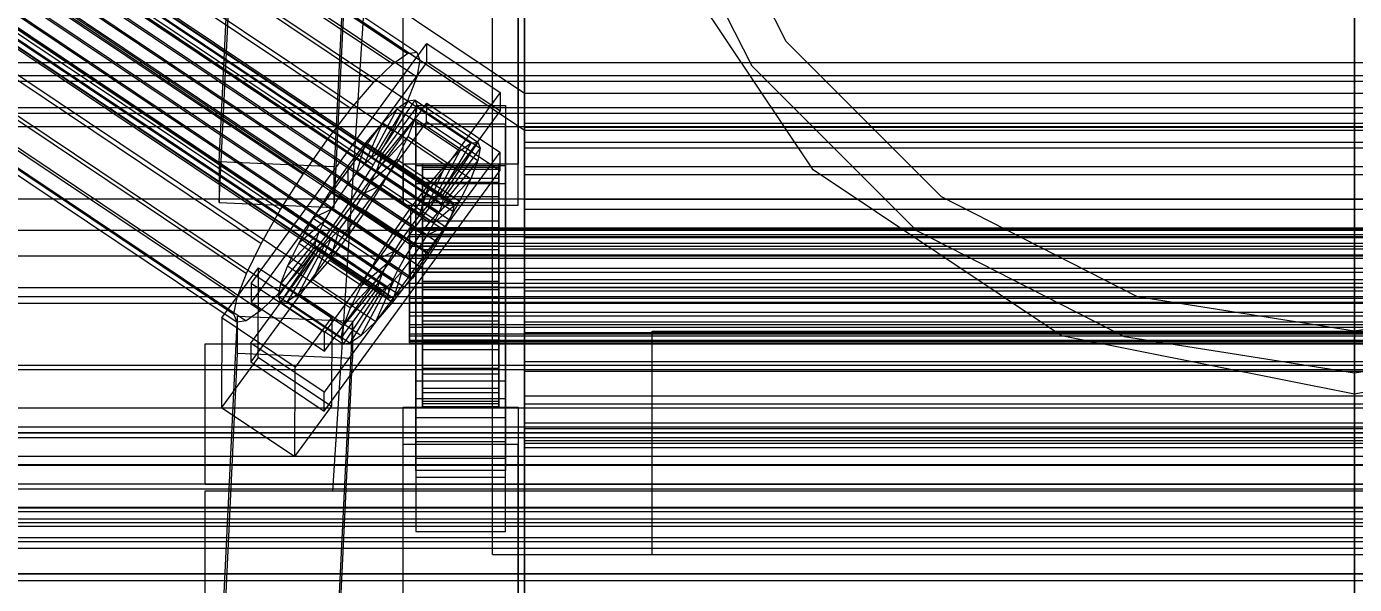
# Model space of a CAD drawing. Header units: millimetres. Extents: x -191664 to 191490, y -197311 to 10263.
# Drawn here: x -208 to 0, y -30899.7 to -30812.3 of the extents above; entities that cross this region are included whole.
import ezdxf

# ---------------------------------------------------------------- set-up
doc = ezdxf.new("R2010")
doc.units = ezdxf.units.MM
for name, color, linetype, lineweight in [('COTAS_USUARIO', 1, 'Continuous', 0), ('frontal_C01', 7, 'Continuous', 0), ('frontal_C02', 7, 'Continuous', 0), ('frontal_C03', 7, 'Continuous', 0), ('frontal_C05', 7, 'Continuous', 0), ('frontal_mezcladora', 7, 'Continuous', 0), ('frontal_secador', 7, 'Continuous', 0)]:
    doc.layers.add(name, color=color, linetype=linetype, lineweight=lineweight)
doc.dimstyles.new('PLANTA_100', dxfattribs={"dimtxt": 250, "dimasz": 150, "dimexe": 150, "dimexo": 80, "dimgap": 100, "dimtad": 1, "dimtih": 1, "dimtoh": 1, "dimdec": 1, "dimdsep": 46, "dimcen": 0.09, "dimclrd": 1, "dimclre": 1, "dimclrt": 1, "dimadec": 0, "dimazin": 0, "dimtfac": 1, "dimtdec": 4, "dimtofl": 0, "dimtmove": 0, "dimatfit": 3, "dimfxl": 1, "dimtolj": 1, "dimtzin": 0, "dimarcsym": 0})

# ---------------------------------------------------------------- blocks, each defined once
blk = doc.blocks.new('*D108')
at = {"layer": 'COTAS_USUARIO', "color": 1, "lineweight": -2, "transparency": 16777216}
for p, q in [((-80, -30400), (-1350, -30400)), ((-1200, -31850), (-1200, -30550)), ((-80, -32000), (-1350, -32000))]:
    blk.add_line(p, q, dxfattribs=at)
at = {"layer": 'COTAS_USUARIO', "color": 1, "transparency": 16777216}
for points in [[(-1225, -30550), (-1175, -30550), (-1200, -30400)], [(-1225, -31850), (-1175, -31850), (-1200, -32000)]]:
    blk.add_solid(points, dxfattribs=at)
at = {"layer": 'Defpoints', "color": 0, "transparency": 16777216}
for p in [(-1200, -30400), (0, -30400), (0, -32000)]:
    blk.add_point(p, dxfattribs=at)
blk = doc.blocks.new('*D109')
at = {"layer": 'COTAS_USUARIO', "color": 1, "lineweight": -2, "transparency": 16777216}
for p, q in [((-80, -28700), (-1350, -28700)), ((-1200, -31850), (-1200, -28850)), ((-80, -32000), (-1350, -32000))]:
    blk.add_line(p, q, dxfattribs=at)
at = {"layer": 'COTAS_USUARIO', "color": 1, "transparency": 16777216}
for points in [[(-1225, -28850), (-1175, -28850), (-1200, -28700)], [(-1225, -31850), (-1175, -31850), (-1200, -32000)]]:
    blk.add_solid(points, dxfattribs=at)
at = {"layer": 'Defpoints', "color": 0, "transparency": 16777216}
for p in [(-1200, -28700), (0, -28700), (0, -32000)]:
    blk.add_point(p, dxfattribs=at)
blk = doc.blocks.new('*D110')
at = {"layer": 'COTAS_USUARIO', "color": 1, "lineweight": -2, "transparency": 16777216}
for p, q in [((-80, -30350), (-1350, -30350)), ((-1200, -31850), (-1200, -30500)), ((-80, -32000), (-1350, -32000))]:
    blk.add_line(p, q, dxfattribs=at)
at = {"layer": 'COTAS_USUARIO', "color": 1, "transparency": 16777216}
for points in [[(-1225, -30500), (-1175, -30500), (-1200, -30350)], [(-1225, -31850), (-1175, -31850), (-1200, -32000)]]:
    blk.add_solid(points, dxfattribs=at)
at = {"layer": 'Defpoints', "color": 0, "transparency": 16777216}
for p in [(-1200, -30350), (0, -30350), (0, -32000)]:
    blk.add_point(p, dxfattribs=at)
blk = doc.blocks.new('*D111')
at = {"layer": 'COTAS_USUARIO', "color": 1, "lineweight": -2, "transparency": 16777216}
for p, q in [((-80, -27700), (-1350, -27700)), ((-1200, -31850), (-1200, -27850)), ((-80, -32000), (-1350, -32000))]:
    blk.add_line(p, q, dxfattribs=at)
at = {"layer": 'COTAS_USUARIO', "color": 1, "transparency": 16777216}
for points in [[(-1225, -27850), (-1175, -27850), (-1200, -27700)], [(-1225, -31850), (-1175, -31850), (-1200, -32000)]]:
    blk.add_solid(points, dxfattribs=at)
at = {"layer": 'Defpoints', "color": 0, "transparency": 16777216}
for p in [(-1200, -27700), (0, -27700), (0, -32000)]:
    blk.add_point(p, dxfattribs=at)
blk = doc.blocks.new('*D114')
at = {"layer": 'COTAS_USUARIO', "color": 1, "lineweight": -2, "transparency": 16777216}
for p, q in [((1200, -30765), (1200, -30615)), ((80, -30915), (1350, -30915)), ((80, -31328.5), (1350, -31328.5)), ((1200, -31478.5), (1200, -31628.5))]:
    blk.add_line(p, q, dxfattribs=at)
at = {"layer": 'COTAS_USUARIO', "color": 1, "transparency": 16777216}
for points in [[(1175, -30765), (1225, -30765), (1200, -30915)], [(1175, -31478.5), (1225, -31478.5), (1200, -31328.5)]]:
    blk.add_solid(points, dxfattribs=at)
at = {"layer": 'Defpoints', "color": 0, "transparency": 16777216}
for p in [(0, -30915), (0, -31328.5), (1200, -31328.5)]:
    blk.add_point(p, dxfattribs=at)
blk = doc.blocks.new('*D120')
at = {"layer": 'COTAS_USUARIO', "color": 1, "lineweight": -2, "transparency": 16777216}
for p, q in [((1200, -30120), (1200, -29970)), ((80, -30270), (1350, -30270)), ((80, -30550), (1350, -30550)), ((1200, -30700), (1200, -30850))]:
    blk.add_line(p, q, dxfattribs=at)
at = {"layer": 'COTAS_USUARIO', "color": 1, "transparency": 16777216}
for points in [[(1175, -30120), (1225, -30120), (1200, -30270)], [(1175, -30700), (1225, -30700), (1200, -30550)]]:
    blk.add_solid(points, dxfattribs=at)
at = {"layer": 'Defpoints', "color": 0, "transparency": 16777216}
for p in [(0, -30270), (0, -30550), (1200, -30550)]:
    blk.add_point(p, dxfattribs=at)
blk = doc.blocks.new('*D121')
at = {"layer": 'COTAS_USUARIO', "color": 1, "lineweight": -2, "transparency": 16777216}
for p, q in [((-80, -29000), (-1350, -29000)), ((-1200, -31850), (-1200, -29150)), ((-80, -32000), (-1350, -32000))]:
    blk.add_line(p, q, dxfattribs=at)
at = {"layer": 'COTAS_USUARIO', "color": 1, "transparency": 16777216}
for points in [[(-1225, -29150), (-1175, -29150), (-1200, -29000)], [(-1225, -31850), (-1175, -31850), (-1200, -32000)]]:
    blk.add_solid(points, dxfattribs=at)
at = {"layer": 'Defpoints', "color": 0, "transparency": 16777216}
for p in [(-1200, -29000), (0, -29000), (0, -32000)]:
    blk.add_point(p, dxfattribs=at)

msp = doc.modelspace()

# ---------------------------------------------------------------- linework, layer by layer
at = {"layer": 'frontal_C01', "color": 139, "true_color": 0x345e4e}
for p, q in [((-130, -31052.62), (-130, -30740.44)), ((0, -31052.62), (0, -30740.44)), ((-130, -30746.13), (-130, -31058.31)), ((0, -30746.13), (0, -31058.31))]:
    msp.add_line(p, q, dxfattribs=at)
at = {"layer": 'frontal_C01', "color": 139, "true_color": 0x354b57}
for p, q in [((-177.81, -30833.48), (-174.94, -30774.66)), ((-156.96, -30775.45), (-159.83, -30834.27)), ((-177.81, -30839.88), (-174.94, -30781.06)), ((-159.83, -30840.67), (-156.96, -30781.85)), ((-149, -30833.87), (-149, -30788.78)), ((-131, -30788.78), (-131, -30833.87)), ((-149, -30840.27), (-149, -30795.18)), ((-131, -30840.27), (-131, -30795.18)), ((430, -30820.93), (-430, -30820.93)), ((430, -30825.93), (-430, -30825.93)), ((-425, -30827.99), (425, -30827.99)), ((-159.83, -30834.27), (-177.81, -30833.48)), ((-177.81, -30833.48), (-177.81, -30839.88)), ((-131, -30833.87), (-149, -30833.87)), ((-149, -30833.87), (-149, -30840.27)), ((-131, -30840.27), (-131, -30833.87)), ((-159.83, -30840.67), (-159.83, -30834.27)), ((425, -30839.36), (-425, -30839.36)), ((-177.81, -30839.88), (-159.83, -30840.67)), ((-149, -30840.27), (-131, -30840.27)), ((425, -30844.26), (-425, -30844.26)), ((-425, -30855.63), (425, -30855.63)), ((430, -30875.93), (-430, -30875.93)), ((430, -30880.93), (-430, -30880.93))]:
    msp.add_line(p, q, dxfattribs=at)
at = {"layer": 'frontal_C02', "color": 139, "true_color": 0x345e4e}
for p, q in [((-130, -30822.8), (-130, -30537.97)), ((0, -30822.8), (0, -30537.97)), ((-130, -30543.72), (-130, -30828.54)), ((0, -30543.72), (0, -30828.54)), ((-130, -30822.8), (-228.3, -30756.94)), ((-228.3, -30762.68), (-130, -30828.54)), ((-130, -31107.62), (-130, -30822.8)), ((0, -30822.8), (-130, -30822.8)), ((0, -31107.62), (0, -30822.8)), ((130, -30822.8), (0, -30822.8)), ((-130, -30828.54), (-130, -31113.36)), ((-130, -30828.54), (0, -30828.54)), ((0, -30828.54), (0, -31113.36)), ((0, -30828.54), (130, -30828.54))]:
    msp.add_line(p, q, dxfattribs=at)
at = {"layer": 'frontal_C02', "color": 252, "true_color": 0x83939a}
for p, q in [((-332.63, -30693.05), (-148.32, -30816.53)), ((-331.18, -30692.85), (-146.87, -30816.33)), ((-330.69, -30694.09), (-146.38, -30817.58)), ((-334.94, -30694.67), (-150.63, -30818.15)), ((-337.95, -30697.61), (-153.64, -30821.09)), ((-331.2, -30696.69), (-146.89, -30820.18)), ((-332.66, -30700.47), (-148.35, -30823.95)), ((-341.46, -30701.67), (-157.15, -30825.15)), ((-160.92, -30830.05), (-345.23, -30706.56)), ((-334.98, -30705.17), (-150.67, -30828.65)), ((-338, -30710.47), (-153.69, -30833.95)), ((-349, -30711.96), (-164.69, -30835.45)), ((-341.52, -30716.01), (-157.21, -30839.49)), ((-352.52, -30717.5), (-168.21, -30840.99)), ((-345.29, -30721.41), (-160.98, -30844.89)), ((-355.54, -30722.8), (-171.23, -30846.29)), ((-357.86, -30727.5), (-173.55, -30850.98)), ((-349.06, -30726.3), (-164.75, -30849.79)), ((-359.33, -30731.28), (-175.02, -30854.76)), ((-352.57, -30730.36), (-168.26, -30853.84)), ((-359.83, -30733.88), (-175.52, -30857.36)), ((-355.58, -30733.3), (-171.28, -30856.78)), ((-359.34, -30735.12), (-175.03, -30858.61)), ((-357.89, -30734.92), (-173.58, -30858.41)), ((-150.63, -30818.15), (-148.32, -30816.53)), ((-148.32, -30816.53), (-146.87, -30816.33)), ((-146.87, -30816.33), (-146.38, -30817.58)), ((-153.64, -30821.09), (-150.63, -30818.15)), ((-146.38, -30817.58), (-146.89, -30820.18)), ((-157.15, -30825.15), (-153.64, -30821.09)), ((-146.89, -30820.18), (-148.35, -30823.95)), ((-160.92, -30830.05), (-157.15, -30825.15)), ((-148.35, -30823.95), (-150.67, -30828.65)), ((-130, -30828.54), (-130, -30827.44)), ((-130, -30827.44), (-130, -30828.08)), ((-130, -30827.44), (130, -30827.44)), ((-150.67, -30828.65), (-153.69, -30833.95)), ((-130, -30828.08), (-130, -30830.4)), ((-130, -30828.08), (130, -30828.08)), ((-130, -30831.29), (-130, -30828.54)), ((-130, -30828.54), (130, -30828.54)), ((-164.69, -30835.45), (-160.92, -30830.05)), ((-130, -30830.4), (-130, -30834.25)), ((-130, -30830.4), (130, -30830.4)), ((-130, -30835.5), (-130, -30831.29)), ((-130, -30831.29), (130, -30831.29)), ((-168.21, -30840.99), (-164.69, -30835.45)), ((-153.69, -30833.95), (-157.21, -30839.49)), ((-130, -30834.25), (-130, -30839.37)), ((-130, -30834.25), (130, -30834.25)), ((-130, -30840.9), (-130, -30835.5)), ((-130, -30835.5), (130, -30835.5)), ((-157.21, -30839.49), (-160.98, -30844.89)), ((-130, -30839.37), (-130, -30845.4)), ((-130, -30839.37), (130, -30839.37)), ((-171.23, -30846.29), (-168.21, -30840.99)), ((-130, -30847.11), (-130, -30840.9)), ((-130, -30840.9), (130, -30840.9)), ((-173.55, -30850.98), (-171.23, -30846.29)), ((-160.98, -30844.89), (-164.75, -30849.79)), ((-130, -30845.4), (-130, -30851.94)), ((130, -30845.4), (-130, -30845.4)), ((-130, -30853.71), (-130, -30847.11)), ((-130, -30847.11), (130, -30847.11)), ((-164.75, -30849.79), (-168.26, -30853.84)), ((-175.02, -30854.76), (-173.55, -30850.98)), ((-130, -30851.94), (-130, -30858.54)), ((-130, -30851.94), (130, -30851.94)), ((-168.26, -30853.84), (-171.28, -30856.78)), ((-130, -30860.25), (-130, -30853.71)), ((-130, -30853.71), (130, -30853.71)), ((-175.52, -30857.36), (-175.02, -30854.76)), ((-171.28, -30856.78), (-173.58, -30858.41)), ((-175.03, -30858.61), (-175.52, -30857.36)), ((-173.58, -30858.41), (-175.03, -30858.61)), ((-130, -30858.54), (-130, -30864.75)), ((-130, -30858.54), (130, -30858.54)), ((-130, -30866.29), (-130, -30860.25)), ((-130, -30860.25), (130, -30860.25)), ((-130, -30864.75), (-130, -30870.15)), ((-130, -30864.75), (130, -30864.75)), ((-130, -30871.4), (-130, -30866.29)), ((-130, -30866.29), (130, -30866.29)), ((-130, -30870.15), (-130, -30874.37)), ((-130, -30870.15), (130, -30870.15)), ((-130, -30875.25), (-130, -30871.4)), ((-130, -30871.4), (130, -30871.4)), ((-130, -30874.37), (-130, -30877.12)), ((-130, -30874.37), (130, -30874.37)), ((-130, -30877.58), (-130, -30875.25)), ((-130, -30875.25), (130, -30875.25)), ((-130, -30877.12), (-130, -30878.21)), ((-130, -30877.12), (130, -30877.12)), ((-130, -30878.21), (-130, -30877.58)), ((-130, -30877.58), (130, -30877.58)), ((-130, -30878.21), (130, -30878.21))]:
    msp.add_line(p, q, dxfattribs=at)
at = {"layer": 'frontal_C02', "color": 9, "true_color": 0xbac6cb}
for p, q in [((-355.02, -30696.62), (-141.22, -30839.86)), ((-357.42, -30698.3), (-143.62, -30841.55)), ((-356.35, -30697.26), (-142.55, -30840.5)), ((-355.53, -30696.69), (-141.73, -30839.93)), ((-355.02, -30697.98), (-141.22, -30841.22)), ((-354.84, -30697.06), (-141.04, -30840.3)), ((-358.66, -30699.74), (-144.86, -30842.98)), ((-355.54, -30699.32), (-141.74, -30842.56)), ((-146.2, -30844.72), (-360, -30701.48)), ((-357.43, -30702.86), (-143.64, -30846.1)), ((-356.36, -30700.98), (-142.56, -30844.22)), ((-361.33, -30703.39), (-147.53, -30846.63)), ((-358.68, -30704.82), (-144.88, -30848.06)), ((-362.58, -30705.35), (-148.78, -30848.59)), ((-360.02, -30706.74), (-146.22, -30849.98)), ((-364.47, -30708.9), (-150.67, -30852.14)), ((-363.65, -30707.23), (-149.85, -30850.47)), ((-361.35, -30708.47), (-147.55, -30851.71)), ((-365.17, -30711.15), (-151.37, -30854.4)), ((-364.99, -30710.23), (-151.19, -30853.48)), ((-363.66, -30710.95), (-149.86, -30854.19)), ((-362.6, -30709.91), (-148.8, -30853.15)), ((-364.99, -30711.6), (-151.2, -30854.84)), ((-364.48, -30711.53), (-150.68, -30854.77)), ((-142.55, -30840.5), (-141.73, -30839.93)), ((-141.73, -30839.93), (-141.22, -30839.86)), ((-141.22, -30839.86), (-141.04, -30840.3)), ((-144.86, -30842.98), (-143.62, -30841.55)), ((-143.62, -30841.55), (-142.55, -30840.5)), ((-141.22, -30841.22), (-141.74, -30842.56)), ((-141.04, -30840.3), (-141.22, -30841.22)), ((-148, -30844.22), (-148, -30843.83)), ((-148, -30843.83), (-148, -30844.06)), ((-148, -30843.83), (148, -30843.83)), ((-148, -30844.06), (-148, -30844.88)), ((-148, -30844.06), (148, -30844.06)), ((-148, -30845.19), (-148, -30844.22)), ((-148, -30844.22), (148, -30844.22)), ((-146.2, -30844.72), (-144.86, -30842.98)), ((-142.56, -30844.22), (-143.64, -30846.1)), ((-141.74, -30842.56), (-142.56, -30844.22)), ((-148, -30844.88), (-148, -30846.25)), ((-148, -30844.88), (148, -30844.88)), ((-148, -30846.69), (-148, -30845.19)), ((-148, -30845.19), (148, -30845.19)), ((-148, -30846.25), (-148, -30848.06)), ((-148, -30846.25), (148, -30846.25)), ((-147.53, -30846.63), (-146.2, -30844.72)), ((-143.64, -30846.1), (-144.88, -30848.06)), ((-148.78, -30848.59), (-147.53, -30846.63)), ((-148, -30848.6), (-148, -30846.69)), ((-148, -30846.69), (148, -30846.69)), ((-148, -30848.06), (-148, -30850.2)), ((-148, -30848.06), (148, -30848.06)), ((-144.88, -30848.06), (-146.22, -30849.98)), ((-150.67, -30852.14), (-149.85, -30850.47)), ((-149.85, -30850.47), (-148.78, -30848.59)), ((-148, -30850.8), (-148, -30848.6)), ((-148, -30848.6), (148, -30848.6)), ((-148, -30850.2), (-148, -30852.51)), ((148, -30850.2), (-148, -30850.2)), ((-146.22, -30849.98), (-147.55, -30851.71)), ((-151.19, -30853.48), (-150.67, -30852.14)), ((-147.55, -30851.71), (-148.8, -30853.15)), ((-148, -30853.14), (-148, -30850.8)), ((-148, -30850.8), (148, -30850.8)), ((-148, -30852.51), (-148, -30854.85)), ((-148, -30852.51), (148, -30852.51)), ((-151.37, -30854.4), (-151.19, -30853.48)), ((-151.2, -30854.84), (-151.37, -30854.4)), ((-149.86, -30854.19), (-150.68, -30854.77)), ((-148.8, -30853.15), (-149.86, -30854.19)), ((-148, -30855.46), (-148, -30853.14)), ((-148, -30853.14), (148, -30853.14)), ((-150.68, -30854.77), (-151.2, -30854.84)), ((-148, -30854.85), (-148, -30857.05)), ((-148, -30854.85), (148, -30854.85)), ((-148, -30857.6), (-148, -30855.46)), ((-148, -30855.46), (148, -30855.46)), ((-148, -30857.05), (-148, -30858.97)), ((-148, -30857.05), (148, -30857.05)), ((-148, -30859.41), (-148, -30857.6)), ((-148, -30857.6), (148, -30857.6)), ((-148, -30858.97), (-148, -30860.46)), ((-148, -30858.97), (148, -30858.97)), ((-148, -30860.77), (-148, -30859.41)), ((-148, -30859.41), (148, -30859.41)), ((-148, -30860.46), (-148, -30861.43)), ((-148, -30860.46), (148, -30860.46)), ((-148, -30861.6), (-148, -30860.77)), ((-148, -30860.77), (148, -30860.77)), ((-148, -30861.43), (-148, -30861.82)), ((-148, -30861.43), (148, -30861.43)), ((-148, -30861.82), (-148, -30861.6)), ((-148, -30861.6), (148, -30861.6)), ((-148, -30861.82), (148, -30861.82))]:
    msp.add_line(p, q, dxfattribs=at)
at = {"layer": 'frontal_C02', "color": 139, "true_color": 0x354b57}
for p, q in [((-172.81, -30852.56), (-145.28, -30814.96)), ((-145.29, -30817.89), (-145.28, -30814.96)), ((-145.28, -30814.96), (-133.81, -30822.65)), ((-145.29, -30817.89), (-172.82, -30855.48)), ((-133.82, -30825.57), (-145.29, -30817.89)), ((-133.81, -30822.65), (-161.34, -30860.24)), ((-133.81, -30822.65), (-133.82, -30825.57)), ((-172.85, -30861.91), (-145.32, -30824.32)), ((-161.35, -30863.16), (-133.82, -30825.57)), ((-147, -30827.62), (-147, -30824.69)), ((-147, -30824.69), (-133, -30824.69)), ((-147, -30870.6), (-147, -30824.69)), ((-145.33, -30827.24), (-145.32, -30824.32)), ((-145.32, -30824.32), (-133.85, -30832)), ((-133, -30824.69), (-133, -30827.62)), ((-133, -30824.69), (-133, -30870.6)), ((-145.33, -30827.24), (-172.86, -30864.83)), ((-133, -30827.62), (-147, -30827.62)), ((-147, -30827.62), (-147, -30873.52)), ((-133.86, -30834.92), (-145.33, -30827.24)), ((-133, -30873.52), (-133, -30827.62)), ((-133.85, -30832), (-161.38, -30869.59)), ((-133.85, -30832), (-133.86, -30834.92)), ((-161.39, -30872.52), (-133.86, -30834.92)), ((-147, -30836.97), (-147, -30834.05)), ((-147, -30834.05), (-133, -30834.05)), ((-147, -30879.95), (-147, -30834.05)), ((-133, -30834.05), (-133, -30836.97)), ((-133, -30834.05), (-133, -30879.95)), ((-133, -30836.97), (-147, -30836.97)), ((-147, -30836.97), (-147, -30882.87)), ((-133, -30882.87), (-133, -30836.97)), ((430, -30848.25), (-430, -30848.25)), ((-177.39, -30857.95), (-171.66, -30850.11)), ((-171.72, -30864.14), (-171.66, -30850.11)), ((-171.66, -30850.11), (-160.19, -30857.8)), ((-172.81, -30852.56), (-172.82, -30855.48)), ((-161.34, -30860.24), (-172.81, -30852.56)), ((430, -30853.25), (-430, -30853.25)), ((-172.82, -30855.48), (-161.35, -30863.16)), ((-177.81, -30917.03), (-174.94, -30857.65)), ((-177.39, -30857.95), (-177.45, -30871.97)), ((-165.93, -30865.63), (-177.39, -30857.95)), ((-174.94, -30863.5), (-174.94, -30857.65)), ((-174.94, -30857.65), (-156.96, -30858.44)), ((-160.19, -30857.8), (-165.93, -30865.63)), ((-160.19, -30857.8), (-160.25, -30871.83)), ((-156.96, -30858.44), (-159.83, -30917.82)), ((-156.96, -30858.44), (-156.96, -30864.29)), ((-161.35, -30863.16), (-161.34, -30860.24)), ((-172.85, -30861.91), (-172.86, -30864.83)), ((-161.38, -30869.59), (-172.85, -30861.91)), ((-177.81, -30922.87), (-174.94, -30863.5)), ((-171.72, -30864.14), (-177.45, -30871.97)), ((-156.96, -30864.29), (-174.94, -30863.5)), ((-172.86, -30864.83), (-161.39, -30872.52)), ((-160.25, -30871.83), (-171.72, -30864.14)), ((-159.83, -30923.67), (-156.96, -30864.29)), ((-165.98, -30879.66), (-165.93, -30865.63)), ((-147, -30881.84), (-147, -30867.81)), ((-147, -30867.81), (-133, -30867.81)), ((-147, -30877.37), (-147, -30867.81)), ((-133, -30867.81), (-133, -30881.84)), ((-133, -30867.81), (-133, -30877.37)), ((-161.39, -30872.52), (-161.38, -30869.59)), ((-133, -30870.6), (-147, -30870.6)), ((-147, -30870.6), (-147, -30873.52)), ((-133, -30873.52), (-133, -30870.6)), ((-177.45, -30871.97), (-165.98, -30879.66)), ((-165.98, -30879.66), (-160.25, -30871.83)), ((-149, -30877.75), (-149, -30871.9)), ((-149, -30871.9), (-131, -30871.9)), ((-149, -30917.42), (-149, -30871.9)), ((-131, -30871.9), (-131, -30877.75)), ((-131, -30871.9), (-131, -30917.42)), ((-147, -30873.52), (-133, -30873.52)), ((-133, -30877.37), (-147, -30877.37)), ((-147, -30877.37), (-147, -30891.4)), ((-133, -30891.4), (-133, -30877.37)), ((-131, -30877.75), (-149, -30877.75)), ((-149, -30923.27), (-149, -30877.75)), ((-131, -30923.27), (-131, -30877.75)), ((-133, -30879.95), (-147, -30879.95)), ((-147, -30879.95), (-147, -30882.87)), ((-133, -30882.87), (-133, -30879.95)), ((-133, -30881.84), (-147, -30881.84)), ((-147, -30881.84), (-147, -30891.4)), ((-147, -30882.87), (-133, -30882.87)), ((-133, -30891.4), (-133, -30881.84)), ((-147, -30891.4), (-133, -30891.4))]:
    msp.add_line(p, q, dxfattribs=at)
at = {"layer": 'frontal_C02', "color": 155, "true_color": 0x617580}
for p, q in [((-154.02, -30832.82), (-149.95, -30825.22)), ((-153.2, -30832.24), (-148.23, -30824)), ((-152.69, -30832.17), (-147.14, -30823.85)), ((-152.51, -30832.62), (-146.78, -30824.78)), ((-149.95, -30825.22), (-152.21, -30827.41)), ((-148.23, -30824), (-149.95, -30825.22)), ((-149.95, -30825.22), (-140.12, -30831.8)), ((-147.14, -30823.85), (-148.23, -30824)), ((-148.23, -30824), (-138.4, -30830.59)), ((-147.15, -30826.73), (-146.78, -30824.78)), ((-147.14, -30823.85), (-137.31, -30830.44)), ((-146.78, -30824.78), (-147.14, -30823.85)), ((-146.78, -30824.78), (-136.95, -30831.37)), ((-155.08, -30833.86), (-152.21, -30827.41)), ((-152.21, -30827.41), (-154.83, -30830.45)), ((-152.69, -30833.54), (-147.15, -30826.73)), ((-152.21, -30827.41), (-142.38, -30834)), ((-148.25, -30829.55), (-147.15, -30826.73)), ((-147.15, -30826.73), (-137.32, -30833.31)), ((-153.21, -30834.87), (-148.25, -30829.55)), ((-149.99, -30833.07), (-148.25, -30829.55)), ((-148.25, -30829.55), (-138.42, -30836.14)), ((-154.83, -30830.45), (-157.65, -30834.11)), ((-156.33, -30835.3), (-154.83, -30830.45)), ((-154.83, -30830.45), (-145, -30837.03)), ((-140.12, -30831.8), (-144.19, -30839.41)), ((-138.4, -30830.59), (-143.37, -30838.83)), ((-137.31, -30830.44), (-142.86, -30838.76)), ((-136.95, -30831.37), (-142.68, -30839.2)), ((-142.38, -30834), (-140.12, -30831.8)), ((-140.12, -30831.8), (-138.4, -30830.59)), ((-138.4, -30830.59), (-137.31, -30830.44)), ((-136.95, -30831.37), (-137.32, -30833.31)), ((-137.31, -30830.44), (-136.95, -30831.37)), ((-156.33, -30835.3), (-155.08, -30833.86)), ((-155.08, -30833.86), (-154.02, -30832.82)), ((-145.26, -30840.45), (-155.08, -30833.86)), ((-154.03, -30836.54), (-149.99, -30833.07)), ((-154.02, -30832.82), (-153.2, -30832.24)), ((-144.19, -30839.41), (-154.02, -30832.82)), ((-152.69, -30833.54), (-153.21, -30834.87)), ((-153.2, -30832.24), (-152.69, -30832.17)), ((-143.37, -30838.83), (-153.2, -30832.24)), ((-142.86, -30838.76), (-152.69, -30832.17)), ((-152.69, -30832.17), (-152.51, -30832.62)), ((-152.51, -30832.62), (-152.69, -30833.54)), ((-142.86, -30840.12), (-152.69, -30833.54)), ((-142.68, -30839.2), (-152.51, -30832.62)), ((-152.25, -30837.03), (-149.99, -30833.07)), ((-149.99, -30833.07), (-140.16, -30839.65)), ((-146, -30843.83), (-146, -30833.84)), ((-146, -30833.84), (-146, -30834.32)), ((-146, -30833.84), (-134, -30833.84)), ((-146, -30834.66), (-146, -30833.84)), ((-137.32, -30833.31), (-142.86, -30840.12)), ((-137.32, -30833.31), (-138.42, -30836.14)), ((-134, -30834.32), (-134, -30833.84)), ((-134, -30833.84), (-134, -30843.83)), ((-134, -30833.84), (-134, -30834.66)), ((-157.65, -30834.11), (-160.47, -30838.15)), ((-157.65, -30834.11), (-157.66, -30837.03)), ((-157.66, -30837.03), (-156.33, -30835.3)), ((-147.82, -30840.7), (-157.65, -30834.11)), ((-146.5, -30841.88), (-156.33, -30835.3)), ((-153.21, -30834.87), (-154.03, -30836.54)), ((-143.38, -30841.46), (-153.21, -30834.87)), ((-146, -30844.06), (-146, -30834.32)), ((-146, -30834.32), (-146, -30836.05)), ((-146, -30834.32), (-134, -30834.32)), ((-146, -30844.22), (-146, -30834.66)), ((-146, -30834.66), (-134, -30834.66)), ((-146, -30836.71), (-146, -30834.66)), ((-142.38, -30834), (-145.26, -30840.45)), ((-145, -30837.03), (-142.38, -30834)), ((-134, -30836.05), (-134, -30834.32)), ((-134, -30834.32), (-134, -30844.06)), ((-134, -30834.66), (-134, -30844.22)), ((-134, -30834.66), (-134, -30836.71)), ((-159, -30838.95), (-157.66, -30837.03)), ((-157.66, -30837.03), (-147.83, -30843.62)), ((-154.03, -30836.54), (-155.1, -30838.42)), ((-155.1, -30838.42), (-152.25, -30837.03)), ((-154.88, -30841.18), (-152.25, -30837.03)), ((-144.2, -30843.13), (-154.03, -30836.54)), ((-152.25, -30837.03), (-142.42, -30843.62)), ((-147.82, -30840.7), (-145, -30837.03)), ((-145, -30837.03), (-146.5, -30841.88)), ((-146, -30844.88), (-146, -30836.05)), ((-146, -30836.05), (-146, -30838.93)), ((-146, -30836.05), (-134, -30836.05)), ((-146, -30845.19), (-146, -30836.71)), ((-146, -30836.71), (-134, -30836.71)), ((-146, -30839.87), (-146, -30836.71)), ((-138.42, -30836.14), (-143.38, -30841.46)), ((-138.42, -30836.14), (-140.16, -30839.65)), ((-134, -30838.93), (-134, -30836.05)), ((-134, -30836.05), (-134, -30844.88)), ((-134, -30836.71), (-134, -30845.19)), ((-134, -30836.71), (-134, -30839.87)), ((-160.47, -30838.15), (-163.1, -30842.3)), ((-159, -30838.95), (-160.47, -30838.15)), ((-160.47, -30838.15), (-150.64, -30844.74)), ((-160.25, -30840.91), (-159, -30838.95)), ((-149.17, -30845.53), (-159, -30838.95)), ((-155.1, -30838.42), (-156.35, -30840.38)), ((-145.27, -30845), (-155.1, -30838.42)), ((-146, -30846.25), (-146, -30838.93)), ((-146, -30838.93), (-146, -30842.76)), ((-146, -30838.93), (-134, -30838.93)), ((-146, -30846.69), (-146, -30839.87)), ((-146, -30839.87), (-134, -30839.87)), ((-146, -30843.91), (-146, -30839.87)), ((-144.19, -30839.41), (-145.26, -30840.45)), ((-140.16, -30839.65), (-144.2, -30843.13)), ((-143.37, -30838.83), (-144.19, -30839.41)), ((-143.38, -30841.46), (-142.86, -30840.12)), ((-142.86, -30838.76), (-143.37, -30838.83)), ((-142.68, -30839.2), (-142.86, -30838.76)), ((-142.86, -30840.12), (-142.68, -30839.2)), ((-140.16, -30839.65), (-142.42, -30843.62)), ((-134, -30842.76), (-134, -30838.93)), ((-134, -30838.93), (-134, -30846.25)), ((-134, -30839.87), (-134, -30846.69)), ((-134, -30839.87), (-134, -30843.91)), ((-160.25, -30840.91), (-163.1, -30842.3)), ((-161.32, -30842.79), (-160.25, -30840.91)), ((-150.42, -30847.5), (-160.25, -30840.91)), ((-157.7, -30845.22), (-154.88, -30841.18)), ((-156.35, -30840.38), (-157.69, -30842.29)), ((-156.35, -30840.38), (-154.88, -30841.18)), ((-146.52, -30846.97), (-156.35, -30840.38)), ((-154.88, -30841.18), (-145.05, -30847.76)), ((-150.64, -30844.74), (-147.82, -30840.7)), ((-147.83, -30843.62), (-147.82, -30840.7)), ((-146.5, -30841.88), (-147.83, -30843.62)), ((-145.26, -30840.45), (-146.5, -30841.88)), ((-144.2, -30843.13), (-143.38, -30841.46)), ((-163.1, -30842.3), (-165.37, -30846.26)), ((-161.32, -30842.79), (-165.37, -30846.26)), ((-163.1, -30842.3), (-153.27, -30848.88)), ((-162.14, -30844.45), (-161.32, -30842.79)), ((-151.49, -30849.37), (-161.32, -30842.79)), ((-159.02, -30844.03), (-160.52, -30848.88)), ((-159.02, -30844.03), (-160.27, -30845.47)), ((-157.69, -30842.29), (-159.02, -30844.03)), ((-149.19, -30850.61), (-159.02, -30844.03)), ((-157.69, -30842.29), (-157.7, -30845.22)), ((-147.86, -30848.88), (-157.69, -30842.29)), ((-147.83, -30843.62), (-149.17, -30845.53)), ((-146, -30848.06), (-146, -30842.76)), ((-146, -30842.76), (-146, -30847.27)), ((-146, -30842.76), (-134, -30842.76)), ((-146, -30844.06), (-146, -30843.83)), ((-134, -30843.83), (-146, -30843.83)), ((-146, -30843.83), (-146, -30844.22)), ((-146, -30848.6), (-146, -30843.91)), ((-146, -30843.91), (-134, -30843.91)), ((-146, -30848.55), (-146, -30843.91)), ((-146, -30844.88), (-146, -30844.06)), ((-134, -30844.06), (-146, -30844.06)), ((-134, -30844.22), (-146, -30844.22)), ((-146, -30844.22), (-146, -30845.19)), ((-145.27, -30845), (-144.2, -30843.13)), ((-142.42, -30843.62), (-145.27, -30845)), ((-142.42, -30843.62), (-145.05, -30847.76)), ((-134, -30847.27), (-134, -30842.76)), ((-134, -30842.76), (-134, -30848.06)), ((-134, -30843.83), (-134, -30844.06)), ((-134, -30844.22), (-134, -30843.83)), ((-134, -30843.91), (-134, -30848.6)), ((-134, -30843.91), (-134, -30848.55)), ((-134, -30844.06), (-134, -30844.88)), ((-134, -30845.19), (-134, -30844.22)), ((-162.66, -30845.79), (-168.2, -30852.6)), ((-162.14, -30844.45), (-167.1, -30849.77)), ((-165.37, -30846.26), (-167.1, -30849.77)), ((-165.37, -30846.26), (-155.54, -30852.85)), ((-160.27, -30845.47), (-163.14, -30851.91)), ((-162.84, -30846.71), (-162.66, -30845.79)), ((-162.66, -30845.79), (-162.14, -30844.45)), ((-152.83, -30852.38), (-162.66, -30845.79)), ((-152.31, -30851.04), (-162.14, -30844.45)), ((-160.27, -30845.47), (-161.33, -30846.51)), ((-160.52, -30848.88), (-157.7, -30845.22)), ((-150.44, -30852.05), (-160.27, -30845.47)), ((-157.7, -30845.22), (-147.87, -30851.8)), ((-153.27, -30848.88), (-150.64, -30844.74)), ((-150.64, -30844.74), (-149.17, -30845.53)), ((-149.17, -30845.53), (-150.42, -30847.5)), ((-146.52, -30846.97), (-145.27, -30845)), ((-146, -30846.25), (-146, -30844.88)), ((-134, -30844.88), (-146, -30844.88)), ((-134, -30845.19), (-146, -30845.19)), ((-146, -30845.19), (-146, -30846.69)), ((-146, -30848.06), (-146, -30846.25)), ((-134, -30846.25), (-146, -30846.25)), ((-134, -30844.88), (-134, -30846.25)), ((-134, -30846.69), (-134, -30845.19)), ((-134, -30846.25), (-134, -30848.06)), ((-162.84, -30846.71), (-168.57, -30854.54)), ((-162.66, -30847.15), (-168.21, -30855.47)), ((-162.15, -30847.08), (-167.12, -30855.33)), ((-161.33, -30846.51), (-165.4, -30854.11)), ((-162.66, -30847.15), (-162.84, -30846.71)), ((-153.01, -30853.3), (-162.84, -30846.71)), ((-162.15, -30847.08), (-162.66, -30847.15)), ((-152.83, -30853.74), (-162.66, -30847.15)), ((-161.33, -30846.51), (-162.15, -30847.08)), ((-152.32, -30853.67), (-162.15, -30847.08)), ((-151.5, -30853.09), (-161.33, -30846.51)), ((-153.27, -30848.88), (-150.42, -30847.5)), ((-150.42, -30847.5), (-151.49, -30849.37)), ((-145.05, -30847.76), (-147.87, -30851.8)), ((-147.86, -30848.88), (-146.52, -30846.97)), ((-145.05, -30847.76), (-146.52, -30846.97)), ((-134, -30846.69), (-146, -30846.69)), ((-146, -30846.69), (-146, -30848.6)), ((-146, -30847.27), (-146, -30850.2)), ((-134, -30847.27), (-146, -30847.27)), ((-146, -30847.27), (-146, -30852.17)), ((-146, -30850.2), (-146, -30848.06)), ((-134, -30848.06), (-146, -30848.06)), ((-134, -30848.6), (-134, -30846.69)), ((-134, -30850.2), (-134, -30847.27)), ((-134, -30852.17), (-134, -30847.27)), ((-134, -30848.06), (-134, -30850.2)), ((-167.1, -30849.77), (-168.2, -30852.6)), ((-167.1, -30849.77), (-157.27, -30856.36)), ((-163.14, -30851.91), (-160.52, -30848.88)), ((-160.52, -30848.88), (-150.69, -30855.47)), ((-155.54, -30852.85), (-153.27, -30848.88)), ((-155.54, -30852.85), (-151.49, -30849.37)), ((-151.49, -30849.37), (-152.31, -30851.04)), ((-149.19, -30850.61), (-147.86, -30848.88)), ((-147.87, -30851.8), (-147.86, -30848.88)), ((-146, -30850.8), (-146, -30848.55)), ((-146, -30848.55), (-134, -30848.55)), ((-146, -30853.49), (-146, -30848.55)), ((-134, -30848.6), (-146, -30848.6)), ((-146, -30848.6), (-146, -30850.8)), ((-146, -30850.2), (-134, -30850.2)), ((-146, -30852.51), (-146, -30850.2)), ((-134, -30848.55), (-134, -30850.8)), ((-134, -30848.55), (-134, -30853.49)), ((-134, -30850.8), (-134, -30848.6)), ((-134, -30850.2), (-134, -30852.51)), ((-168.2, -30852.6), (-168.57, -30854.54)), ((-168.2, -30852.6), (-158.37, -30859.19)), ((-165.4, -30854.11), (-163.14, -30851.91)), ((-163.14, -30851.91), (-153.31, -30858.5)), ((-158.37, -30859.19), (-152.83, -30852.38)), ((-157.27, -30856.36), (-152.31, -30851.04)), ((-153.31, -30858.5), (-150.44, -30852.05)), ((-152.83, -30852.38), (-153.01, -30853.3)), ((-152.31, -30851.04), (-152.83, -30852.38)), ((-151.5, -30853.09), (-150.44, -30852.05)), ((-150.69, -30855.47), (-149.19, -30850.61)), ((-147.87, -30851.8), (-150.69, -30855.47)), ((-150.44, -30852.05), (-149.19, -30850.61)), ((-134, -30850.8), (-146, -30850.8)), ((-146, -30850.8), (-146, -30853.14)), ((-146, -30852.51), (-146, -30852.17)), ((-146, -30852.17), (-146, -30857.1)), ((-146, -30852.17), (-134, -30852.17)), ((-146, -30854.85), (-146, -30852.51)), ((-134, -30852.51), (-146, -30852.51)), ((-134, -30853.14), (-134, -30850.8)), ((-134, -30857.1), (-134, -30852.17)), ((-134, -30852.17), (-134, -30852.51)), ((-134, -30852.51), (-134, -30854.85)), ((-168.57, -30854.54), (-168.21, -30855.47)), ((-168.57, -30854.54), (-158.74, -30861.13)), ((-167.12, -30855.33), (-165.4, -30854.11)), ((-165.4, -30854.11), (-155.57, -30860.7)), ((-158.74, -30861.13), (-153.01, -30853.3)), ((-158.38, -30862.06), (-152.83, -30853.74)), ((-157.29, -30861.91), (-152.32, -30853.67)), ((-157.27, -30856.36), (-155.54, -30852.85)), ((-155.57, -30860.7), (-151.5, -30853.09)), ((-153.01, -30853.3), (-152.83, -30853.74)), ((-152.83, -30853.74), (-152.32, -30853.67)), ((-152.32, -30853.67), (-151.5, -30853.09)), ((-146, -30853.14), (-146, -30853.49)), ((-134, -30853.14), (-146, -30853.14)), ((-146, -30853.14), (-146, -30855.46)), ((-146, -30853.49), (-134, -30853.49)), ((-146, -30858.38), (-146, -30853.49)), ((-134, -30853.49), (-134, -30853.14)), ((-134, -30855.46), (-134, -30853.14)), ((-134, -30853.49), (-134, -30858.38)), ((-168.21, -30855.47), (-167.12, -30855.33)), ((-168.21, -30855.47), (-158.38, -30862.06)), ((-167.12, -30855.33), (-157.29, -30861.91)), ((-158.37, -30859.19), (-157.27, -30856.36)), ((-150.69, -30855.47), (-153.31, -30858.5)), ((-146, -30857.05), (-146, -30854.85)), ((-146, -30854.85), (-146, -30857.1)), ((-134, -30854.85), (-146, -30854.85)), ((-146, -30855.46), (-146, -30858.38)), ((-134, -30855.46), (-146, -30855.46)), ((-146, -30855.46), (-146, -30857.6)), ((-134, -30857.1), (-134, -30854.85)), ((-134, -30854.85), (-134, -30857.05)), ((-134, -30858.38), (-134, -30855.46)), ((-134, -30857.6), (-134, -30855.46)), ((-153.31, -30858.5), (-155.57, -30860.7)), ((-146, -30858.97), (-146, -30857.05)), ((-146, -30857.05), (-146, -30861.75)), ((-134, -30857.05), (-146, -30857.05)), ((-146, -30857.1), (-146, -30861.75)), ((-146, -30857.1), (-134, -30857.1)), ((-146, -30857.6), (-146, -30862.89)), ((-134, -30857.6), (-146, -30857.6)), ((-146, -30857.6), (-146, -30859.41)), ((-146, -30858.38), (-134, -30858.38)), ((-146, -30862.89), (-146, -30858.38)), ((-134, -30861.75), (-134, -30857.05)), ((-134, -30857.05), (-134, -30858.97)), ((-134, -30861.75), (-134, -30857.1)), ((-134, -30862.89), (-134, -30857.6)), ((-134, -30859.41), (-134, -30857.6)), ((-134, -30858.38), (-134, -30862.89)), ((-158.74, -30861.13), (-158.37, -30859.19)), ((-155.57, -30860.7), (-157.29, -30861.91)), ((-146, -30860.46), (-146, -30858.97)), ((-146, -30858.97), (-146, -30865.79)), ((-134, -30858.97), (-146, -30858.97)), ((-146, -30859.41), (-146, -30866.72)), ((-134, -30859.41), (-146, -30859.41)), ((-146, -30859.41), (-146, -30860.77)), ((-146, -30861.43), (-146, -30860.46)), ((-146, -30860.46), (-146, -30868.94)), ((-134, -30860.46), (-146, -30860.46)), ((-146, -30860.77), (-146, -30869.6)), ((-134, -30860.77), (-146, -30860.77)), ((-146, -30860.77), (-146, -30861.6)), ((-134, -30865.79), (-134, -30858.97)), ((-134, -30858.97), (-134, -30860.46)), ((-134, -30866.72), (-134, -30859.41)), ((-134, -30860.77), (-134, -30859.41)), ((-134, -30868.94), (-134, -30860.46)), ((-134, -30860.46), (-134, -30861.43)), ((-134, -30869.6), (-134, -30860.77)), ((-134, -30861.6), (-134, -30860.77)), ((-158.38, -30862.06), (-158.74, -30861.13)), ((-157.29, -30861.91), (-158.38, -30862.06)), ((-146, -30861.82), (-146, -30861.43)), ((-146, -30861.43), (-146, -30871)), ((-134, -30861.43), (-146, -30861.43)), ((-146, -30861.6), (-146, -30871.34)), ((-134, -30861.6), (-146, -30861.6)), ((-146, -30861.6), (-146, -30861.82)), ((-146, -30861.75), (-146, -30865.79)), ((-146, -30861.75), (-134, -30861.75)), ((-146, -30861.82), (-146, -30871.82)), ((-134, -30861.82), (-146, -30861.82)), ((-146, -30862.89), (-134, -30862.89)), ((-146, -30866.72), (-146, -30862.89)), ((-134, -30871), (-134, -30861.43)), ((-134, -30861.43), (-134, -30861.82)), ((-134, -30871.34), (-134, -30861.6)), ((-134, -30861.82), (-134, -30861.6)), ((-134, -30865.79), (-134, -30861.75)), ((-134, -30871.82), (-134, -30861.82)), ((-134, -30862.89), (-134, -30866.72)), ((-146, -30865.79), (-146, -30868.94)), ((-146, -30865.79), (-134, -30865.79)), ((-146, -30866.72), (-134, -30866.72)), ((-146, -30869.6), (-146, -30866.72)), ((-134, -30868.94), (-134, -30865.79)), ((-134, -30866.72), (-134, -30869.6)), ((-146, -30868.94), (-146, -30871)), ((-146, -30868.94), (-134, -30868.94)), ((-134, -30871), (-134, -30868.94)), ((-146, -30869.6), (-134, -30869.6)), ((-146, -30871.34), (-146, -30869.6)), ((-146, -30871), (-146, -30871.82)), ((-146, -30871), (-134, -30871)), ((-146, -30871.34), (-134, -30871.34)), ((-146, -30871.82), (-146, -30871.34)), ((-134, -30869.6), (-134, -30871.34)), ((-134, -30871.82), (-134, -30871)), ((-134, -30871.34), (-134, -30871.82)), ((-146, -30871.82), (-134, -30871.82))]:
    msp.add_line(p, q, dxfattribs=at)
at = {"layer": 'frontal_C03', "color": 139, "true_color": 0x345e4e}
for p, q in [((0, -30953.66), (0, -30689.74)), ((0, -30695.51), (0, -30959.44))]:
    msp.add_line(p, q, dxfattribs=at)
at = {"layer": 'frontal_C03', "color": 139, "true_color": 0x354b57}
for p, q in [((-450, -30854.6), (450, -30854.6)), ((450, -30865.37), (-450, -30865.37)), ((450, -30888.31), (-450, -30888.31)), ((-450, -30899.08), (450, -30899.08))]:
    msp.add_line(p, q, dxfattribs=at)
at = {"layer": 'frontal_C05', "color": 9, "true_color": 0xb9c3c2}
msp.add_line((250, -30818), (-250, -30818), dxfattribs=at)
at = {"layer": 'frontal_C05', "color": 117, "true_color": 0x376c5b}
msp.add_line((-250, -30898), (250, -30898), dxfattribs=at)
at = {"layer": 'frontal_mezcladora', "color": 252, "true_color": 0x8b8c91}
for q in [(-150, -30730), (160, -30885)]:
    msp.add_line((-160, -30885), q, dxfattribs=at)
at = {"layer": 'frontal_mezcladora', "color": 251, "true_color": 0x64686b}
for p, q in [((-600, -30820), (600, -30820)), ((-600, -30875), (600, -30875))]:
    msp.add_line(p, q, dxfattribs=at)
at = {"layer": 'frontal_mezcladora', "color": 250, "true_color": 0x33393d}
for p, q in [((-180, -30862), (180, -30862)), ((-180, -30884), (-180, -30862)), ((-180, -30884), (180, -30884))]:
    msp.add_line(p, q, dxfattribs=at)
at = {"layer": 'frontal_mezcladora', "color": 9, "true_color": 0xc6c9c8}
for p, q in [((-180, -30885), (180, -30885)), ((-180, -30915), (-180, -30885))]:
    msp.add_line(p, q, dxfattribs=at)
at = {"layer": 'frontal_secador', "color": 142, "true_color": 0x159eb4}
for p, q in [((-135, -30895), (-135, -30605)), ((-88.99, -30814.66), (-104.62, -30783.99)), ((-84.78, -30834.78), (-110.77, -30795.88)), ((-64.66, -30838.99), (-88.99, -30814.66)), ((-45.88, -30860.77), (-84.78, -30834.78)), ((-33.99, -30854.62), (-64.66, -30838.99)), ((0, -30860), (-33.99, -30854.62)), ((33.99, -30854.62), (0, -30860)), ((0, -30869.9), (-45.88, -30860.77)), ((45.88, -30860.77), (0, -30869.9)), ((-135, -30895), (135, -30895))]:
    msp.add_line(p, q, dxfattribs=at)
at = {"layer": 'frontal_secador', "color": 129, "true_color": 0x304542}
for p, q in [((-94.33, -30818.54), (-110.89, -30786.03)), ((-68.54, -30844.33), (-94.33, -30818.54)), ((-36.03, -30860.89), (-68.54, -30844.33)), ((0, -30866.6), (-36.03, -30860.89)), ((36.03, -30860.89), (0, -30866.6))]:
    msp.add_line(p, q, dxfattribs=at)
at = {"layer": 'frontal_secador', "color": 9, "true_color": 0xb8c6c1}
msp.add_line((-1375, -30825), (1375, -30825), dxfattribs=at)
at = {"layer": 'frontal_secador', "color": 251, "true_color": 0x536a64}
for p, q in [((-110, -30860), (110, -30860)), ((-110, -30895), (-110, -30860)), ((-110, -30895), (110, -30895))]:
    msp.add_line(p, q, dxfattribs=at)
at = {"layer": 'frontal_secador', "color": 254, "true_color": 0xd2d7cc}
msp.add_line((-1250, -30866), (1250, -30866), dxfattribs=at)
at = {"layer": 'frontal_secador', "color": 253, "true_color": 0xa8b3b5}
for p, q in [((-1250, -30872), (1250, -30872)), ((1250, -30876), (-1250, -30876)), ((-1250, -30894), (1250, -30894)), ((1250, -30898), (-1250, -30898))]:
    msp.add_line(p, q, dxfattribs=at)
at = {"layer": 'frontal_secador', "color": 9, "true_color": 0xc7cdbf}
for p, q in [((-1250, -30875), (1250, -30875)), ((-1250, -30876.66), (1250, -30876.66)), ((1250, -30879.66), (-1250, -30879.66)), ((-1250, -30881), (1250, -30881)), ((1250, -30884), (-1250, -30884)), ((-1250, -30884.73), (1250, -30884.73)), ((-1250, -30887.59), (1250, -30887.59)), ((1250, -30887.73), (-1250, -30887.73)), ((-1250, -30889.39), (1250, -30889.39)), ((-1250, -30890), (1250, -30890)), ((1250, -30890.59), (-1250, -30890.59)), ((1250, -30892.39), (-1250, -30892.39)), ((1250, -30893), (-1250, -30893))]:
    msp.add_line(p, q, dxfattribs=at)

# ---------------------------------------------------------------- dimensions: what is measured, and where the dimension line sits
at = {"layer": 'COTAS_USUARIO'}
for p1, p2, picture, middle in [((0, -32000), (0, -27700), '*D111', (-1200, -29850)), ((0, -32000), (0, -28700), '*D109', (-1200, -30350)), ((0, -32000), (0, -29000), '*D121', (-1200, -30500)), ((0, -30270), (0, -30550), '*D120', (1200, -30410)), ((0, -32000), (0, -30350), '*D110', (-1200, -31175)), ((0, -32000), (0, -30400), '*D108', (-1200, -31200)), ((0, -30915), (0, -31328.5), '*D114', (1200, -31121.75))]:
    dim = msp.add_aligned_dim(p1=p1, p2=p2, distance=1200, dimstyle='PLANTA_100', dxfattribs=at)
    dim.commit()
    dim.dimension.update_dxf_attribs({"geometry": picture, "text_midpoint": middle})

doc.saveas('drawing.dxf')
